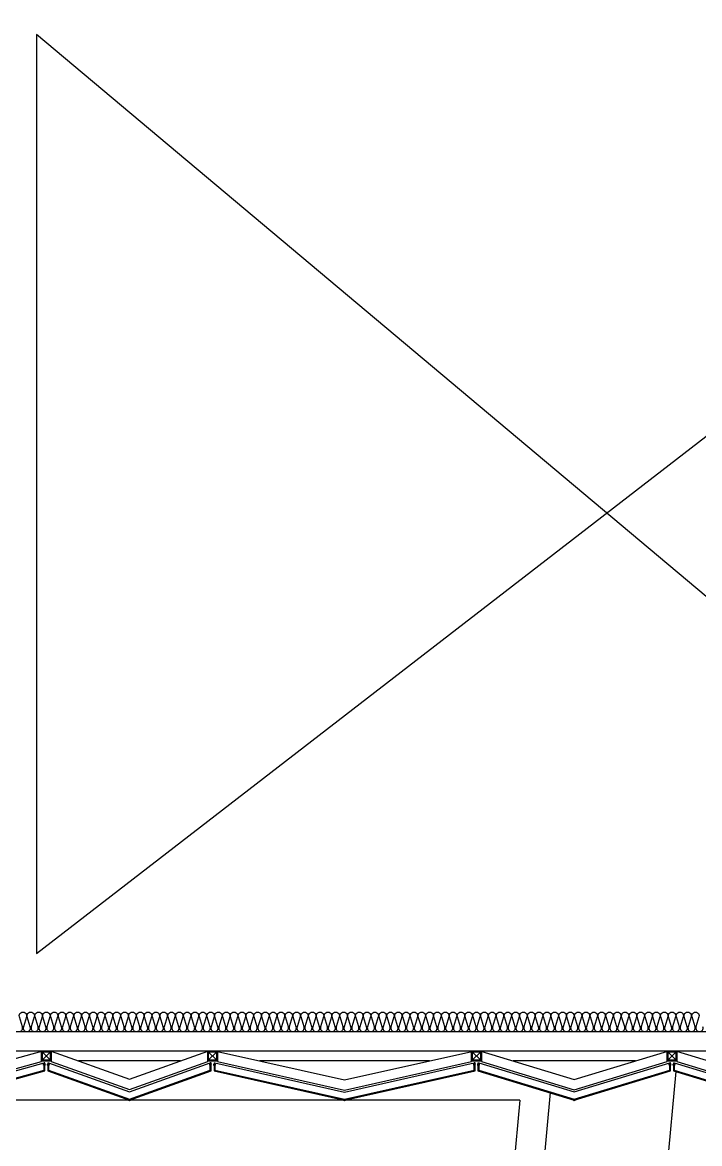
# Model space of a CAD drawing. Header units: millimetres. Extents: x 49154 to 181784, y 28275 to 149577.
# Drawn here: x 170881 to 174344, y 106532 to 112268 of the extents above; entities that cross this region are included whole.
import ezdxf

# ---------------------------------------------------------------- set-up
doc = ezdxf.new("R2010")
doc.units = ezdxf.units.MM
doc.header["$LTSCALE"] = 300
doc.linetypes.add('HID', pattern=[2.8, 1.8, -1])
for name, color, linetype in [('6FIN', 6, 'Continuous'), ('A-ELE', 7, 'Continuous'), ('A-OPEN', 1, 'Continuous'), ('A-WALL-D', 7, 'Continuous'), ('A-하지철물', 55, 'Continuous'), ('alucobond', 4, 'Continuous'), ('ISL', 251, 'Continuous'), ('mold', 4, 'Continuous'), ('SHEET', 6, 'Continuous'), ('트랜치', 8, 'Continuous')]:
    doc.layers.add(name, color=color, linetype=linetype)

# ---------------------------------------------------------------- blocks, each defined once
blk = doc.blocks.new('EX-1000')
at = {"layer": '6FIN', "elevation": 0}
for points in [[(3.2, 204.1), (46.8, 204.1, 0.414214), (50, 207.3), (50, 250.9, 0.414214), (46.8, 254.1), (3.2, 254.1, 0.414214), (0, 250.9), (0, 207.3, 0.414214)], [(1046.8, 204.1), (1003.2, 204.1, -0.414214), (1000, 207.3), (1000, 250.9, -0.414214), (1003.2, 254.1), (1046.8, 254.1, -0.414214), (1050, 250.9), (1050, 207.3, -0.414214)]]:
    blk.add_lwpolyline(points, format="xyb", close=True, dxfattribs=at)
at = {"layer": 'A-하지철물'}
for p, q in [((1000, 254.1), (50, 254.1)), ((838.4, 204.1), (211.6, 204.1))]:
    blk.add_line(p, q, dxfattribs=at)
at = {"layer": 'A-하지철물', "elevation": 0}
for points in [[(47.4, 254.1), (525, 108.6), (1002.6, 254.1)], [(50, 204.1), (50, 201), (525, 56.3), (1000, 201), (1000, 204.1)]]:
    blk.add_lwpolyline(points, dxfattribs=at)
at = {"layer": 'A-하지철물'}
blk.add_circle((525, 4.1), 4.07, dxfattribs=at)
at = {"layer": 'alucobond', "color": 251, "linetype": 'HID', "ltscale": 10}
for p, q in [((30.2, 185.1), (41.5, 185.1)), ((31.5, 182.4), (31.5, 187.8)), ((31.5, 186.6), (39.5, 186.6)), ((31.5, 183.6), (39.5, 183.6)), ((32, 189.3), (32.5, 189.3)), ((32, 180.9), (32.5, 180.9)), ((32.5, 180.9), (32.5, 189.3)), ((38, 182.7), (38, 187.4)), ((39.5, 182.7), (39.5, 187.4)), ((1019.8, 185.1), (1008.5, 185.1)), ((1010.5, 182.7), (1010.5, 187.4)), ((1018.5, 186.6), (1010.5, 186.6)), ((1018.5, 183.6), (1010.5, 183.6)), ((1012, 182.7), (1012, 187.4)), ((1017.5, 180.9), (1017.5, 189.3)), ((1018, 189.3), (1017.5, 189.3)), ((1018, 180.9), (1017.5, 180.9)), ((1018.5, 182.4), (1018.5, 187.8))]:
    blk.add_line(p, q, dxfattribs=at)
at = {"layer": 'alucobond'}
for p, q in [((32.5, 195.1), (36.5, 195.1)), ((1017.5, 195.1), (1013.5, 195.1))]:
    blk.add_line(p, q, dxfattribs=at)
at = {"layer": 'alucobond', "color": 251, "linetype": 'HID', "ltscale": 10, "elevation": 0}
for points in [[(32, 189.3), (31.5, 187.8)], [(32, 180.9), (31.5, 182.4)], [(36.5, 194.7), (525, 45.9), (1013.5, 194.7)], [(1018, 189.3), (1018.5, 187.8)], [(1018, 180.9), (1018.5, 182.4)]]:
    blk.add_lwpolyline(points, dxfattribs=at)
at = {"layer": 'alucobond', "elevation": 0}
for points in [[(32.5, 195.1), (32.5, 154.1), (525, 4.1), (1017.5, 154.1), (1017.5, 195.1)], [(36.5, 195.1), (36.5, 157), (525, 8.3), (1013.5, 157), (1013.5, 195.1)], [(1013.5, 195.1), (1013.5, 157.2)]]:
    blk.add_lwpolyline(points, dxfattribs=at)
at = {"layer": 'alucobond', "color": 251, "linetype": 'HID', "ltscale": 10, "elevation": 0}
for points in [[(39.5, 186.6, -0.666667), (39.5, 183.6, -1.5)], [(1010.5, 186.6, 0.666667), (1010.5, 183.6, 1.5)]]:
    blk.add_lwpolyline(points, format="xyb", dxfattribs=at)
at = {"layer": 'alucobond', "color": 251, "linetype": 'HID', "ltscale": 10}
for centre, start, end in [((38.7, 187.4), 0, 180), ((38.7, 182.7), 180, 0), ((1011.3, 187.4), 0, 180), ((1011.3, 182.7), 180, 0)]:
    blk.add_arc(centre, 0.75, start, end, dxfattribs=at)
at = {"layer": 'mold', "color": 4, "elevation": 0}
for points in [[(25, 204.1), (25, 202.6)], [(1025, 204.1), (1025, 202.6)]]:
    blk.add_lwpolyline(points, dxfattribs=at)
at = {"layer": 'SHEET', "color": 8}
for p, q in [((46.8, 250.9), (3.2, 207.3)), ((3.2, 250.9), (46.8, 207.3)), ((1003.2, 250.9), (1046.8, 207.3)), ((1046.8, 250.9), (1003.2, 207.3))]:
    blk.add_line(p, q, dxfattribs=at)
at = {"layer": 'SHEET', "color": 8, "elevation": 0}
for points in [[(3.2, 207.3), (46.8, 207.3), (46.8, 250.9), (3.2, 250.9)], [(1046.8, 207.3), (1003.2, 207.3), (1003.2, 250.9), (1046.8, 250.9)]]:
    blk.add_lwpolyline(points, close=True, dxfattribs=at)
blk = doc.blocks.new('EX-1350')
at = {"layer": '6FIN', "elevation": 0}
for points in [[(3.2, 204.1), (46.8, 204.1, 0.414214), (50, 207.3), (50, 250.9, 0.414214), (46.8, 254.1), (3.2, 254.1, 0.414214), (0, 250.9), (0, 207.3, 0.414214)], [(1396.8, 204.1), (1353.2, 204.1, -0.414214), (1350, 207.3), (1350, 250.9, -0.414214), (1353.2, 254.1), (1396.8, 254.1, -0.414214), (1400, 250.9), (1400, 207.3, -0.414214)]]:
    blk.add_lwpolyline(points, format="xyb", close=True, dxfattribs=at)
at = {"layer": 'A-하지철물'}
for p, q in [((1350, 254.1), (50, 254.1)), ((1133.9, 204.1), (266.1, 204.1))]:
    blk.add_line(p, q, dxfattribs=at)
at = {"layer": 'A-하지철물', "elevation": 0}
for points in [[(49.7, 252.7), (700, 106.6), (1350.3, 252.7)], [(50, 254.1), (50, 201.4), (700, 55.3), (1350, 201.4), (1350, 254.1)]]:
    blk.add_lwpolyline(points, dxfattribs=at)
at = {"layer": 'A-하지철물'}
blk.add_circle((700, 4.1), 4.07, dxfattribs=at)
at = {"layer": 'alucobond', "color": 251, "linetype": 'HID', "ltscale": 10}
for p, q in [((30.2, 185.1), (41.5, 185.1)), ((31.5, 182.4), (31.5, 187.8)), ((31.5, 186.6), (39.5, 186.6)), ((31.5, 183.6), (39.5, 183.6)), ((32, 189.3), (32.5, 189.3)), ((32, 180.9), (32.5, 180.9)), ((32.5, 180.9), (32.5, 189.3)), ((38, 182.7), (38, 187.4)), ((39.5, 182.7), (39.5, 187.4)), ((1369.8, 185.1), (1358.5, 185.1)), ((1360.5, 182.7), (1360.5, 187.4)), ((1368.5, 186.6), (1360.5, 186.6)), ((1368.5, 183.6), (1360.5, 183.6)), ((1362, 182.7), (1362, 187.4)), ((1367.5, 180.9), (1367.5, 189.3)), ((1368, 189.3), (1367.5, 189.3)), ((1368, 180.9), (1367.5, 180.9)), ((1368.5, 182.4), (1368.5, 187.8))]:
    blk.add_line(p, q, dxfattribs=at)
at = {"layer": 'alucobond'}
for p, q in [((32.5, 195.1), (36.5, 195.1)), ((1367.5, 195.1), (1363.5, 195.1))]:
    blk.add_line(p, q, dxfattribs=at)
at = {"layer": 'alucobond', "color": 251, "linetype": 'HID', "ltscale": 10, "elevation": 0}
for points in [[(32, 189.3), (31.5, 187.8)], [(32, 180.9), (31.5, 182.4)], [(36.5, 194.2), (700, 45.1), (1363.5, 194.2)], [(1368, 189.3), (1368.5, 187.8)], [(1368, 180.9), (1368.5, 182.4)]]:
    blk.add_lwpolyline(points, dxfattribs=at)
at = {"layer": 'alucobond', "elevation": 0}
for points in [[(32.5, 195.1), (32.5, 154.1), (700, 4.1), (1367.5, 154.1), (1367.5, 195.1)], [(36.5, 195.1), (36.5, 157.3), (700, 8.2), (1363.5, 157.3), (1363.5, 195.1)]]:
    blk.add_lwpolyline(points, dxfattribs=at)
at = {"layer": 'alucobond', "color": 251, "linetype": 'HID', "ltscale": 10, "elevation": 0}
for points in [[(39.5, 186.6, -0.666667), (39.5, 183.6, -1.5)], [(1360.5, 186.6, 0.666667), (1360.5, 183.6, 1.5)]]:
    blk.add_lwpolyline(points, format="xyb", dxfattribs=at)
at = {"layer": 'alucobond', "color": 251, "linetype": 'HID', "ltscale": 10}
for centre, start, end in [((38.7, 187.4), 0, 180), ((38.7, 182.7), 180, 0), ((1361.3, 187.4), 0, 180), ((1361.3, 182.7), 180, 0)]:
    blk.add_arc(centre, 0.75, start, end, dxfattribs=at)
at = {"layer": 'mold', "color": 4, "elevation": 0}
for points in [[(25, 204.1), (25, 202.6)], [(1375, 204.1), (1375, 202.6)]]:
    blk.add_lwpolyline(points, dxfattribs=at)
at = {"layer": 'SHEET', "color": 8}
for p, q in [((46.8, 250.9), (3.2, 207.3)), ((3.2, 250.9), (46.8, 207.3)), ((1353.2, 250.9), (1396.8, 207.3)), ((1396.8, 250.9), (1353.2, 207.3))]:
    blk.add_line(p, q, dxfattribs=at)
at = {"layer": 'SHEET', "color": 8, "elevation": 0}
for points in [[(3.2, 207.3), (46.8, 207.3), (46.8, 250.9), (3.2, 250.9)], [(1396.8, 207.3), (1353.2, 207.3), (1353.2, 250.9), (1396.8, 250.9)]]:
    blk.add_lwpolyline(points, close=True, dxfattribs=at)
blk = doc.blocks.new('EX-850-1')
at = {"layer": '6FIN', "elevation": 0}
for points in [[(3.2, 204.1), (46.8, 204.1, 0.414214), (50, 207.3), (50, 250.9, 0.414214), (46.8, 254.1), (3.2, 254.1, 0.414214), (0, 250.9), (0, 207.3, 0.414214)], [(896.8, 204.1), (853.2, 204.1, -0.414214), (850, 207.3), (850, 250.9, -0.414214), (853.2, 254.1), (896.8, 254.1, -0.414214), (900, 250.9), (900, 207.3, -0.414214)]]:
    blk.add_lwpolyline(points, format="xyb", close=True, dxfattribs=at)
at = {"layer": 'A-하지철물'}
for p, q in [((850, 254.1), (50, 254.1)), ((710.9, 204.1), (189.1, 204.1))]:
    blk.add_line(p, q, dxfattribs=at)
at = {"layer": 'A-하지철물', "elevation": 0}
for points in [[(49.9, 254.1), (450, 110.3), (850.1, 254.1)], [(50, 204.1), (50, 200.9), (450, 57.2), (850, 200.9), (850, 204.1)]]:
    blk.add_lwpolyline(points, dxfattribs=at)
at = {"layer": 'A-하지철물'}
blk.add_circle((450, 4.1), 4.07, dxfattribs=at)
at = {"layer": 'alucobond', "color": 251, "linetype": 'HID', "ltscale": 10}
for p, q in [((30.2, 185.1), (41.5, 185.1)), ((31.5, 182.4), (31.5, 187.8)), ((31.5, 186.6), (39.5, 186.6)), ((31.5, 183.6), (39.5, 183.6)), ((32, 189.3), (32.5, 189.3)), ((32, 180.9), (32.5, 180.9)), ((32.5, 180.9), (32.5, 189.3)), ((38, 182.7), (38, 187.4)), ((39.5, 182.7), (39.5, 187.4)), ((869.8, 185.1), (858.5, 185.1)), ((860.5, 182.7), (860.5, 187.4)), ((868.5, 186.6), (860.5, 186.6)), ((868.5, 183.6), (860.5, 183.6)), ((862, 182.7), (862, 187.4)), ((867.5, 180.9), (867.5, 189.3)), ((868, 189.3), (867.5, 189.3)), ((868, 180.9), (867.5, 180.9)), ((868.5, 182.4), (868.5, 187.8))]:
    blk.add_line(p, q, dxfattribs=at)
at = {"layer": 'alucobond'}
for p, q in [((32.5, 195.1), (36.5, 195.1)), ((867.5, 195.1), (863.5, 195.1))]:
    blk.add_line(p, q, dxfattribs=at)
at = {"layer": 'alucobond', "color": 251, "linetype": 'HID', "ltscale": 10}
for points in [[(32, 189.3), (31.5, 187.8)], [(32, 180.9), (31.5, 182.4)], [(868, 189.3), (868.5, 187.8)], [(868, 180.9), (868.5, 182.4)]]:
    blk.add_lwpolyline(points, dxfattribs=at)
at = {"layer": 'alucobond', "elevation": 0}
for points in [[(32.5, 195.1), (32.5, 154.1), (450, 4.1), (867.5, 154.1), (867.5, 195.1)], [(36.5, 195.1), (36.5, 156.9), (450, 8.3), (863.5, 156.9), (863.5, 195.1)]]:
    blk.add_lwpolyline(points, dxfattribs=at)
at = {"layer": 'alucobond', "color": 251, "linetype": 'HID', "ltscale": 10, "elevation": 0}
blk.add_lwpolyline([(36.5, 195.1), (450, 46.6), (863.5, 195.1)], dxfattribs=at)
at = {"layer": 'alucobond', "color": 251, "linetype": 'HID', "ltscale": 10}
for points in [[(39.5, 186.6, -0.666667), (39.5, 183.6, -1.5)], [(860.5, 186.6, 0.666667), (860.5, 183.6, 1.5)]]:
    blk.add_lwpolyline(points, format="xyb", dxfattribs=at)
for centre, start, end in [((38.7, 187.4), 0, 180), ((38.7, 182.7), 180, 0), ((861.3, 187.4), 0, 180), ((861.3, 182.7), 180, 0)]:
    blk.add_arc(centre, 0.75, start, end, dxfattribs=at)
at = {"layer": 'mold', "color": 4}
for points in [[(25, 204.1), (25, 202.6)], [(875, 204.1), (875, 202.6)]]:
    blk.add_lwpolyline(points, dxfattribs=at)
at = {"layer": 'SHEET', "color": 8}
for p, q in [((46.8, 250.9), (3.2, 207.3)), ((3.2, 250.9), (46.8, 207.3)), ((853.2, 250.9), (896.8, 207.3)), ((896.8, 250.9), (853.2, 207.3))]:
    blk.add_line(p, q, dxfattribs=at)
at = {"layer": 'SHEET', "color": 8, "elevation": 0}
for points in [[(3.2, 207.3), (46.8, 207.3), (46.8, 250.9), (3.2, 250.9)], [(896.8, 207.3), (853.2, 207.3), (853.2, 250.9), (896.8, 250.9)]]:
    blk.add_lwpolyline(points, close=True, dxfattribs=at)
blk = doc.blocks.new('EX-1100')
at = {"layer": '6FIN', "elevation": 0}
for points in [[(3.2, 204.1), (46.8, 204.1, 0.414214), (50, 207.3), (50, 250.9, 0.414214), (46.8, 254.1), (3.2, 254.1, 0.414214), (0, 250.9), (0, 207.3, 0.414214)], [(1146.8, 204.1), (1103.2, 204.1, -0.414214), (1100, 207.3), (1100, 250.9, -0.414214), (1103.2, 254.1), (1146.8, 254.1, -0.414214), (1150, 250.9), (1150, 207.3, -0.414214)]]:
    blk.add_lwpolyline(points, format="xyb", close=True, dxfattribs=at)
at = {"layer": 'A-하지철물'}
for p, q in [((1100, 254.1), (50, 254.1)), ((923.1, 204.1), (226.9, 204.1)), ((575, 55.9), (575, 107.8))]:
    blk.add_line(p, q, dxfattribs=at)
at = {"layer": 'A-하지철물', "elevation": 0}
blk.add_lwpolyline([(1100, 201.1), (1100, 253), (575, 107.8), (50, 253), (50, 201.1), (575, 55.9)], close=True, dxfattribs=at)
at = {"layer": 'A-하지철물'}
blk.add_circle((575, 4.1), 4.07, dxfattribs=at)
at = {"layer": 'alucobond', "color": 251, "linetype": 'HID', "ltscale": 10}
for p, q in [((30.2, 185.1), (41.5, 185.1)), ((31.5, 182.4), (31.5, 187.8)), ((31.5, 186.6), (39.5, 186.6)), ((31.5, 183.6), (39.5, 183.6)), ((32, 189.3), (32.5, 189.3)), ((32, 180.9), (32.5, 180.9)), ((32.5, 180.9), (32.5, 189.3)), ((38, 182.7), (38, 187.4)), ((39.5, 182.7), (39.5, 187.4)), ((1119.8, 185.1), (1108.5, 185.1)), ((1110.5, 182.7), (1110.5, 187.4)), ((1118.5, 186.6), (1110.5, 186.6)), ((1118.5, 183.6), (1110.5, 183.6)), ((1112, 182.7), (1112, 187.4)), ((1117.5, 180.9), (1117.5, 189.3)), ((1118, 189.3), (1117.5, 189.3)), ((1118, 180.9), (1117.5, 180.9)), ((1118.5, 182.4), (1118.5, 187.8))]:
    blk.add_line(p, q, dxfattribs=at)
at = {"layer": 'alucobond'}
for p, q in [((32.5, 195.1), (36.5, 195.1)), ((1117.5, 195.1), (1113.5, 195.1))]:
    blk.add_line(p, q, dxfattribs=at)
at = {"layer": 'alucobond', "color": 251, "linetype": 'HID', "ltscale": 10, "elevation": 0}
for points in [[(32, 189.3), (31.5, 187.8)], [(32, 180.9), (31.5, 182.4)], [(36.5, 194.5), (575, 45.6), (1113.5, 194.5)], [(1118, 189.3), (1118.5, 187.8)], [(1118, 180.9), (1118.5, 182.4)]]:
    blk.add_lwpolyline(points, dxfattribs=at)
at = {"layer": 'alucobond', "elevation": 0}
for points in [[(32.5, 195.1), (32.5, 154.1), (575, 4.1), (1117.5, 154.1), (1117.5, 195.1)], [(36.5, 195.1), (36.5, 157.1), (575, 8.2), (1113.5, 157.1), (1113.5, 195.1)], [(1113.5, 195.1), (1113.5, 157.2)]]:
    blk.add_lwpolyline(points, dxfattribs=at)
at = {"layer": 'alucobond', "color": 251, "linetype": 'HID', "ltscale": 10, "elevation": 0}
for points in [[(39.5, 186.6, -0.666667), (39.5, 183.6, -1.5)], [(1110.5, 186.6, 0.666667), (1110.5, 183.6, 1.5)]]:
    blk.add_lwpolyline(points, format="xyb", dxfattribs=at)
at = {"layer": 'alucobond', "color": 251, "linetype": 'HID', "ltscale": 10}
for centre, start, end in [((38.7, 187.4), 0, 180), ((38.7, 182.7), 180, 0), ((1111.3, 187.4), 0, 180), ((1111.3, 182.7), 180, 0)]:
    blk.add_arc(centre, 0.75, start, end, dxfattribs=at)
at = {"layer": 'mold', "color": 4, "elevation": 0}
for points in [[(25, 204.1), (25, 202.6)], [(1125, 204.1), (1125, 202.6)]]:
    blk.add_lwpolyline(points, dxfattribs=at)
at = {"layer": 'SHEET', "color": 8}
for p, q in [((46.8, 250.9), (3.2, 207.3)), ((3.2, 250.9), (46.8, 207.3)), ((1103.2, 250.9), (1146.8, 207.3)), ((1146.8, 250.9), (1103.2, 207.3))]:
    blk.add_line(p, q, dxfattribs=at)
at = {"layer": 'SHEET', "color": 8, "elevation": 0}
for points in [[(3.2, 207.3), (46.8, 207.3), (46.8, 250.9), (3.2, 250.9)], [(1146.8, 207.3), (1103.2, 207.3), (1103.2, 250.9), (1146.8, 250.9)]]:
    blk.add_lwpolyline(points, close=True, dxfattribs=at)

msp = doc.modelspace()

# ---------------------------------------------------------------- linework, layer by layer
at = {"layer": 'A-ELE', "ltscale": 10}
for radius, start, end in [(346385, 174.59608, 185.384597), (347015, 174.623942, 185.270322)]:
    msp.add_arc((519068.6, 74280), radius, start, end, dxfattribs=at)
at = {"layer": 'A-OPEN'}
for p, q in [((176553.6, 107505), (170953.6, 112205)), ((170953.6, 107505), (176553.6, 111832.9))]:
    msp.add_line(p, q, dxfattribs=at)
at = {"layer": 'A-WALL-D'}
msp.add_line((170953.6, 112205), (170953.6, 107505), dxfattribs=at)
at = {"layer": 'ISL', "elevation": 0}
msp.add_lwpolyline([(166583.6, 107105), (177453.6, 107105), (177453.6, 135425)], dxfattribs=at)
msp.add_lwpolyline([(170863.6, 107105, 0.509267), (170881.3, 107129.3), (170865.9, 107180.8, -1.372593), (170901.3, 107180.8), (170885.9, 107129.3, 0.509267), (170903.6, 107105, 0.509267), (170921.3, 107129.3), (170905.9, 107180.8, -1.372593), (170941.3, 107180.8), (170925.9, 107129.3, 0.509267), (170943.6, 107105, 0.509267), (170961.3, 107129.3), (170945.9, 107180.8, -1.372593), (170981.3, 107180.8), (170965.9, 107129.3, 0.509267), (170983.6, 107105, 0.509267), (171001.3, 107129.3), (170985.9, 107180.8, -1.372593), (171021.3, 107180.8), (171005.9, 107129.3, 0.509267), (171023.6, 107105, 0.509267), (171041.3, 107129.3), (171025.9, 107180.8, -1.372593), (171061.3, 107180.8), (171045.9, 107129.3, 0.509267), (171063.6, 107105, 0.509267), (171081.3, 107129.3), (171065.9, 107180.8, -1.372593), (171101.3, 107180.8), (171085.9, 107129.3, 0.509267), (171103.6, 107105, 0.509267), (171121.3, 107129.3), (171105.9, 107180.8, -1.372593), (171141.3, 107180.8), (171125.9, 107129.3, 0.509267), (171143.6, 107105, 0.509267), (171161.3, 107129.3), (171145.9, 107180.8, -1.372593), (171181.3, 107180.8), (171165.9, 107129.3, 0.509267), (171183.6, 107105, 0.509267), (171201.3, 107129.3), (171185.9, 107180.8, -1.372593), (171221.3, 107180.8), (171205.9, 107129.3, 0.509267), (171223.6, 107105, 0.509267), (171241.3, 107129.3), (171225.9, 107180.8, -1.372593), (171261.3, 107180.8), (171245.9, 107129.3, 0.509267), (171263.6, 107105, 0.509267), (171281.3, 107129.3), (171265.9, 107180.8, -1.372593), (171301.3, 107180.8), (171285.9, 107129.3, 0.509267), (171303.6, 107105, 0.509267), (171321.3, 107129.3), (171305.9, 107180.8, -1.372593), (171341.3, 107180.8), (171325.9, 107129.3, 0.509267), (171343.6, 107105, 0.509267), (171361.3, 107129.3), (171345.9, 107180.8, -1.372593), (171381.3, 107180.8), (171365.9, 107129.3, 0.509267), (171383.6, 107105, 0.509267), (171401.3, 107129.3), (171385.9, 107180.8, -1.372593), (171421.3, 107180.8), (171405.9, 107129.3, 0.509267), (171423.6, 107105, 0.509267), (171441.3, 107129.3), (171425.9, 107180.8, -1.372593), (171461.3, 107180.8), (171445.9, 107129.3, 0.509267), (171463.6, 107105, 0.509267), (171481.3, 107129.3), (171465.9, 107180.8, -1.372593), (171501.3, 107180.8), (171485.9, 107129.3, 0.509267), (171503.6, 107105, 0.509267), (171521.3, 107129.3), (171505.9, 107180.8, -1.372593), (171541.3, 107180.8), (171525.9, 107129.3, 0.509267), (171543.6, 107105, 0.509267), (171561.3, 107129.3), (171545.9, 107180.8, -1.372593), (171581.3, 107180.8), (171565.9, 107129.3, 0.509267), (171583.6, 107105, 0.509267), (171601.3, 107129.3), (171585.9, 107180.8, -1.372593), (171621.3, 107180.8), (171605.9, 107129.3, 0.509267), (171623.6, 107105, 0.509267), (171641.3, 107129.3), (171625.9, 107180.8, -1.372593), (171661.3, 107180.8), (171645.9, 107129.3, 0.509267), (171663.6, 107105, 0.509267), (171681.3, 107129.3), (171665.9, 107180.8, -1.372593), (171701.3, 107180.8), (171685.9, 107129.3, 0.509267), (171703.6, 107105, 0.509267), (171721.3, 107129.3), (171705.9, 107180.8, -1.372593), (171741.3, 107180.8), (171725.9, 107129.3, 0.509267), (171743.6, 107105, 0.509267), (171761.3, 107129.3), (171745.9, 107180.8, -1.372593), (171781.3, 107180.8), (171765.9, 107129.3, 0.509267), (171783.6, 107105, 0.509267), (171801.3, 107129.3), (171785.9, 107180.8, -1.372593), (171821.3, 107180.8), (171805.9, 107129.3, 0.509267), (171823.6, 107105, 0.509267), (171841.3, 107129.3), (171825.9, 107180.8, -1.372593), (171861.3, 107180.8), (171845.9, 107129.3, 0.509267), (171863.6, 107105, 0.509267), (171881.3, 107129.3), (171865.9, 107180.8, -1.372593), (171901.3, 107180.8), (171885.9, 107129.3, 0.509267), (171903.6, 107105, 0.509267), (171921.3, 107129.3), (171905.9, 107180.8, -1.372593), (171941.3, 107180.8), (171925.9, 107129.3, 0.509267), (171943.6, 107105, 0.509267), (171961.3, 107129.3), (171945.9, 107180.8, -1.372593), (171981.3, 107180.8), (171965.9, 107129.3, 0.509267), (171983.6, 107105, 0.509267), (172001.3, 107129.3), (171985.9, 107180.8, -1.372593), (172021.3, 107180.8), (172005.9, 107129.3, 0.509267), (172023.6, 107105, 0.509267), (172041.3, 107129.3), (172025.9, 107180.8, -1.372593), (172061.3, 107180.8), (172045.9, 107129.3, 0.509267), (172063.6, 107105, 0.509267), (172081.3, 107129.3), (172065.9, 107180.8, -1.372593), (172101.3, 107180.8), (172085.9, 107129.3, 0.509267), (172103.6, 107105, 0.509267), (172121.3, 107129.3), (172105.9, 107180.8, -1.372593), (172141.3, 107180.8), (172125.9, 107129.3, 0.509267), (172143.6, 107105, 0.509267), (172161.3, 107129.3), (172145.9, 107180.8, -1.372593), (172181.3, 107180.8), (172165.9, 107129.3, 0.509267), (172183.6, 107105, 0.509267), (172201.3, 107129.3), (172185.9, 107180.8, -1.372593), (172221.3, 107180.8), (172205.9, 107129.3, 0.509267), (172223.6, 107105, 0.509267), (172241.3, 107129.3), (172225.9, 107180.8, -1.372593), (172261.3, 107180.8), (172245.9, 107129.3, 0.509267), (172263.6, 107105, 0.509267), (172281.3, 107129.3), (172265.9, 107180.8, -1.372593), (172301.3, 107180.8), (172285.9, 107129.3, 0.509267), (172303.6, 107105, 0.509267), (172321.3, 107129.3), (172305.9, 107180.8, -1.372593), (172341.3, 107180.8), (172325.9, 107129.3, 0.509267), (172343.6, 107105, 0.509267), (172361.3, 107129.3), (172345.9, 107180.8, -1.372593), (172381.3, 107180.8), (172365.9, 107129.3, 0.509267), (172383.6, 107105, 0.509267), (172401.3, 107129.3), (172385.9, 107180.8, -1.372593), (172421.3, 107180.8), (172405.9, 107129.3, 0.509267), (172423.6, 107105, 0.509267), (172441.3, 107129.3), (172425.9, 107180.8, -1.372593), (172461.3, 107180.8), (172445.9, 107129.3, 0.509267), (172463.6, 107105, 0.509267), (172481.3, 107129.3), (172465.9, 107180.8, -1.372593), (172501.3, 107180.8), (172485.9, 107129.3, 0.509267), (172503.6, 107105, 0.509267), (172521.3, 107129.3), (172505.9, 107180.8, -1.372593), (172541.3, 107180.8), (172525.9, 107129.3, 0.509267), (172543.6, 107105, 0.509267), (172561.3, 107129.3), (172545.9, 107180.8, -1.372593), (172581.3, 107180.8), (172565.9, 107129.3, 0.509267), (172583.6, 107105, 0.509267), (172601.3, 107129.3), (172585.9, 107180.8, -1.372593), (172621.3, 107180.8), (172605.9, 107129.3, 0.509267), (172623.6, 107105, 0.509267), (172641.3, 107129.3), (172625.9, 107180.8, -1.372593), (172661.3, 107180.8), (172645.9, 107129.3, 0.509267), (172663.6, 107105, 0.509267), (172681.3, 107129.3), (172665.9, 107180.8, -1.372593), (172701.3, 107180.8), (172685.9, 107129.3, 0.509267), (172703.6, 107105, 0.509267), (172721.3, 107129.3), (172705.9, 107180.8, -1.372593), (172741.3, 107180.8), (172725.9, 107129.3, 0.509267), (172743.6, 107105, 0.509267), (172761.3, 107129.3), (172745.9, 107180.8, -1.372593), (172781.3, 107180.8), (172765.9, 107129.3, 0.509267), (172783.6, 107105, 0.509267), (172801.3, 107129.3), (172785.9, 107180.8, -1.372593), (172821.3, 107180.8), (172805.9, 107129.3, 0.509267), (172823.6, 107105, 0.509267), (172841.3, 107129.3), (172825.9, 107180.8, -1.372593), (172861.3, 107180.8), (172845.9, 107129.3, 0.509267), (172863.6, 107105, 0.509267), (172881.3, 107129.3), (172865.9, 107180.8, -1.372593), (172901.3, 107180.8), (172885.9, 107129.3, 0.509267), (172903.6, 107105, 0.509267), (172921.3, 107129.3), (172905.9, 107180.8, -1.372593), (172941.3, 107180.8), (172925.9, 107129.3, 0.509267), (172943.6, 107105, 0.509267), (172961.3, 107129.3), (172945.9, 107180.8, -1.372593), (172981.3, 107180.8), (172965.9, 107129.3, 0.509267), (172983.6, 107105, 0.509267), (173001.3, 107129.3), (172985.9, 107180.8, -1.372593), (173021.3, 107180.8), (173005.9, 107129.3, 0.509267), (173023.6, 107105, 0.509267), (173041.3, 107129.3), (173025.9, 107180.8, -1.372593), (173061.3, 107180.8), (173045.9, 107129.3, 0.509267), (173063.6, 107105, 0.509267), (173081.3, 107129.3), (173065.9, 107180.8, -1.372593), (173101.3, 107180.8), (173085.9, 107129.3, 0.509267), (173103.6, 107105, 0.509267), (173121.3, 107129.3), (173105.9, 107180.8, -1.372593), (173141.3, 107180.8), (173125.9, 107129.3, 0.509267), (173143.6, 107105, 0.509267), (173161.3, 107129.3), (173145.9, 107180.8, -1.372593), (173181.3, 107180.8), (173165.9, 107129.3, 0.509267), (173183.6, 107105, 0.509267), (173201.3, 107129.3), (173185.9, 107180.8, -1.372593), (173221.3, 107180.8), (173205.9, 107129.3, 0.509267), (173223.6, 107105, 0.509267), (173241.3, 107129.3), (173225.9, 107180.8, -1.372593), (173261.3, 107180.8), (173245.9, 107129.3, 0.509267), (173263.6, 107105, 0.509267), (173281.3, 107129.3), (173265.9, 107180.8, -1.372593), (173301.3, 107180.8), (173285.9, 107129.3, 0.509267), (173303.6, 107105, 0.509267), (173321.3, 107129.3), (173305.9, 107180.8, -1.372593), (173341.3, 107180.8), (173325.9, 107129.3, 0.509267), (173343.6, 107105, 0.509267), (173361.3, 107129.3), (173345.9, 107180.8, -1.372593), (173381.3, 107180.8), (173365.9, 107129.3, 0.509267), (173383.6, 107105, 0.509267), (173401.3, 107129.3), (173385.9, 107180.8, -1.372593), (173421.3, 107180.8), (173405.9, 107129.3, 0.509267), (173423.6, 107105, 0.509267), (173441.3, 107129.3), (173425.9, 107180.8, -1.372593), (173461.3, 107180.8), (173445.9, 107129.3, 0.509267), (173463.6, 107105, 0.509267), (173481.3, 107129.3), (173465.9, 107180.8, -1.372593), (173501.3, 107180.8), (173485.9, 107129.3, 0.509267), (173503.6, 107105, 0.509267), (173521.3, 107129.3), (173505.9, 107180.8, -1.372593), (173541.3, 107180.8), (173525.9, 107129.3, 0.509267), (173543.6, 107105, 0.509267), (173561.3, 107129.3), (173545.9, 107180.8, -1.372593), (173581.3, 107180.8), (173565.9, 107129.3, 0.509267), (173583.6, 107105, 0.509267), (173601.3, 107129.3), (173585.9, 107180.8, -1.372593), (173621.3, 107180.8), (173605.9, 107129.3, 0.509267), (173623.6, 107105, 0.509267), (173641.3, 107129.3), (173625.9, 107180.8, -1.372593), (173661.3, 107180.8), (173645.9, 107129.3, 0.509267), (173663.6, 107105, 0.509267), (173681.3, 107129.3), (173665.9, 107180.8, -1.372593), (173701.3, 107180.8), (173685.9, 107129.3, 0.509267), (173703.6, 107105, 0.509267), (173721.3, 107129.3), (173705.9, 107180.8, -1.372593), (173741.3, 107180.8), (173725.9, 107129.3, 0.509267), (173743.6, 107105, 0.509267), (173761.3, 107129.3), (173745.9, 107180.8, -1.372593), (173781.3, 107180.8), (173765.9, 107129.3, 0.509267), (173783.6, 107105, 0.509267), (173801.3, 107129.3), (173785.9, 107180.8, -1.372593), (173821.3, 107180.8), (173805.9, 107129.3, 0.509267), (173823.6, 107105, 0.509267), (173841.3, 107129.3), (173825.9, 107180.8, -1.372593), (173861.3, 107180.8), (173845.9, 107129.3, 0.509267), (173863.6, 107105, 0.509267), (173881.3, 107129.3), (173865.9, 107180.8, -1.372593), (173901.3, 107180.8), (173885.9, 107129.3, 0.509267), (173903.6, 107105, 0.509267), (173921.3, 107129.3), (173905.9, 107180.8, -1.372593), (173941.3, 107180.8), (173925.9, 107129.3, 0.509267), (173943.6, 107105, 0.509267), (173961.3, 107129.3), (173945.9, 107180.8, -1.372593), (173981.3, 107180.8), (173965.9, 107129.3, 0.509267), (173983.6, 107105, 0.509267), (174001.3, 107129.3), (173985.9, 107180.8, -1.372593), (174021.3, 107180.8), (174005.9, 107129.3, 0.509267), (174023.6, 107105, 0.509267), (174041.3, 107129.3), (174025.9, 107180.8, -1.372593), (174061.3, 107180.8), (174045.9, 107129.3, 0.509267), (174063.6, 107105, 0.509267), (174081.3, 107129.3), (174065.9, 107180.8, -1.372593), (174101.3, 107180.8), (174085.9, 107129.3, 0.509267), (174103.6, 107105, 0.509267), (174121.3, 107129.3), (174105.9, 107180.8, -1.372593), (174141.3, 107180.8), (174125.9, 107129.3, 0.509267), (174143.6, 107105, 0.509267), (174161.3, 107129.3), (174145.9, 107180.8, -1.372593), (174181.3, 107180.8), (174165.9, 107129.3, 0.509267), (174183.6, 107105, 0.509267), (174201.3, 107129.3), (174185.9, 107180.8, -1.372593), (174221.3, 107180.8), (174205.9, 107129.3, 0.509267), (174223.6, 107105, 0.509267), (174241.3, 107129.3), (174225.9, 107180.8, -1.372593), (174261.3, 107180.8), (174245.9, 107129.3, 0.509267), (174263.6, 107105, 0.509267), (174281.3, 107129.3), (174265.9, 107180.8, -1.372593), (174301.3, 107180.8), (174285.9, 107129.3, 0.509267), (174303.6, 107105, 0.509267), (174321.3, 107129.3), (174305.9, 107180.8, -1.372593), (174341.3, 107180.8), (174325.9, 107129.3, 0.509267), (174343.6, 107105, 0.509267), (174361.3, 107129.3)], format="xyb", dxfattribs=at)
at = {"layer": '트랜치'}
msp.add_line((173425.8, 106755), (167353.6, 106755), dxfattribs=at)
msp.add_arc((519068.6, 74280), 347165, 174.632509, 185.243178, dxfattribs=at)

# ---------------------------------------------------------------- block references
at = {"layer": 'A-하지철물'}
for name, p in [('EX-1100', (169878.6, 106750.9)), ('EX-850-1', (170978.6, 106750.9)), ('EX-1350', (171828.6, 106750.9)), ('EX-1000', (173178.6, 106750.9)), ('EX-1000', (174178.6, 106750.9))]:
    msp.add_blockref(name, p, dxfattribs=at)

doc.saveas('drawing.dxf')
